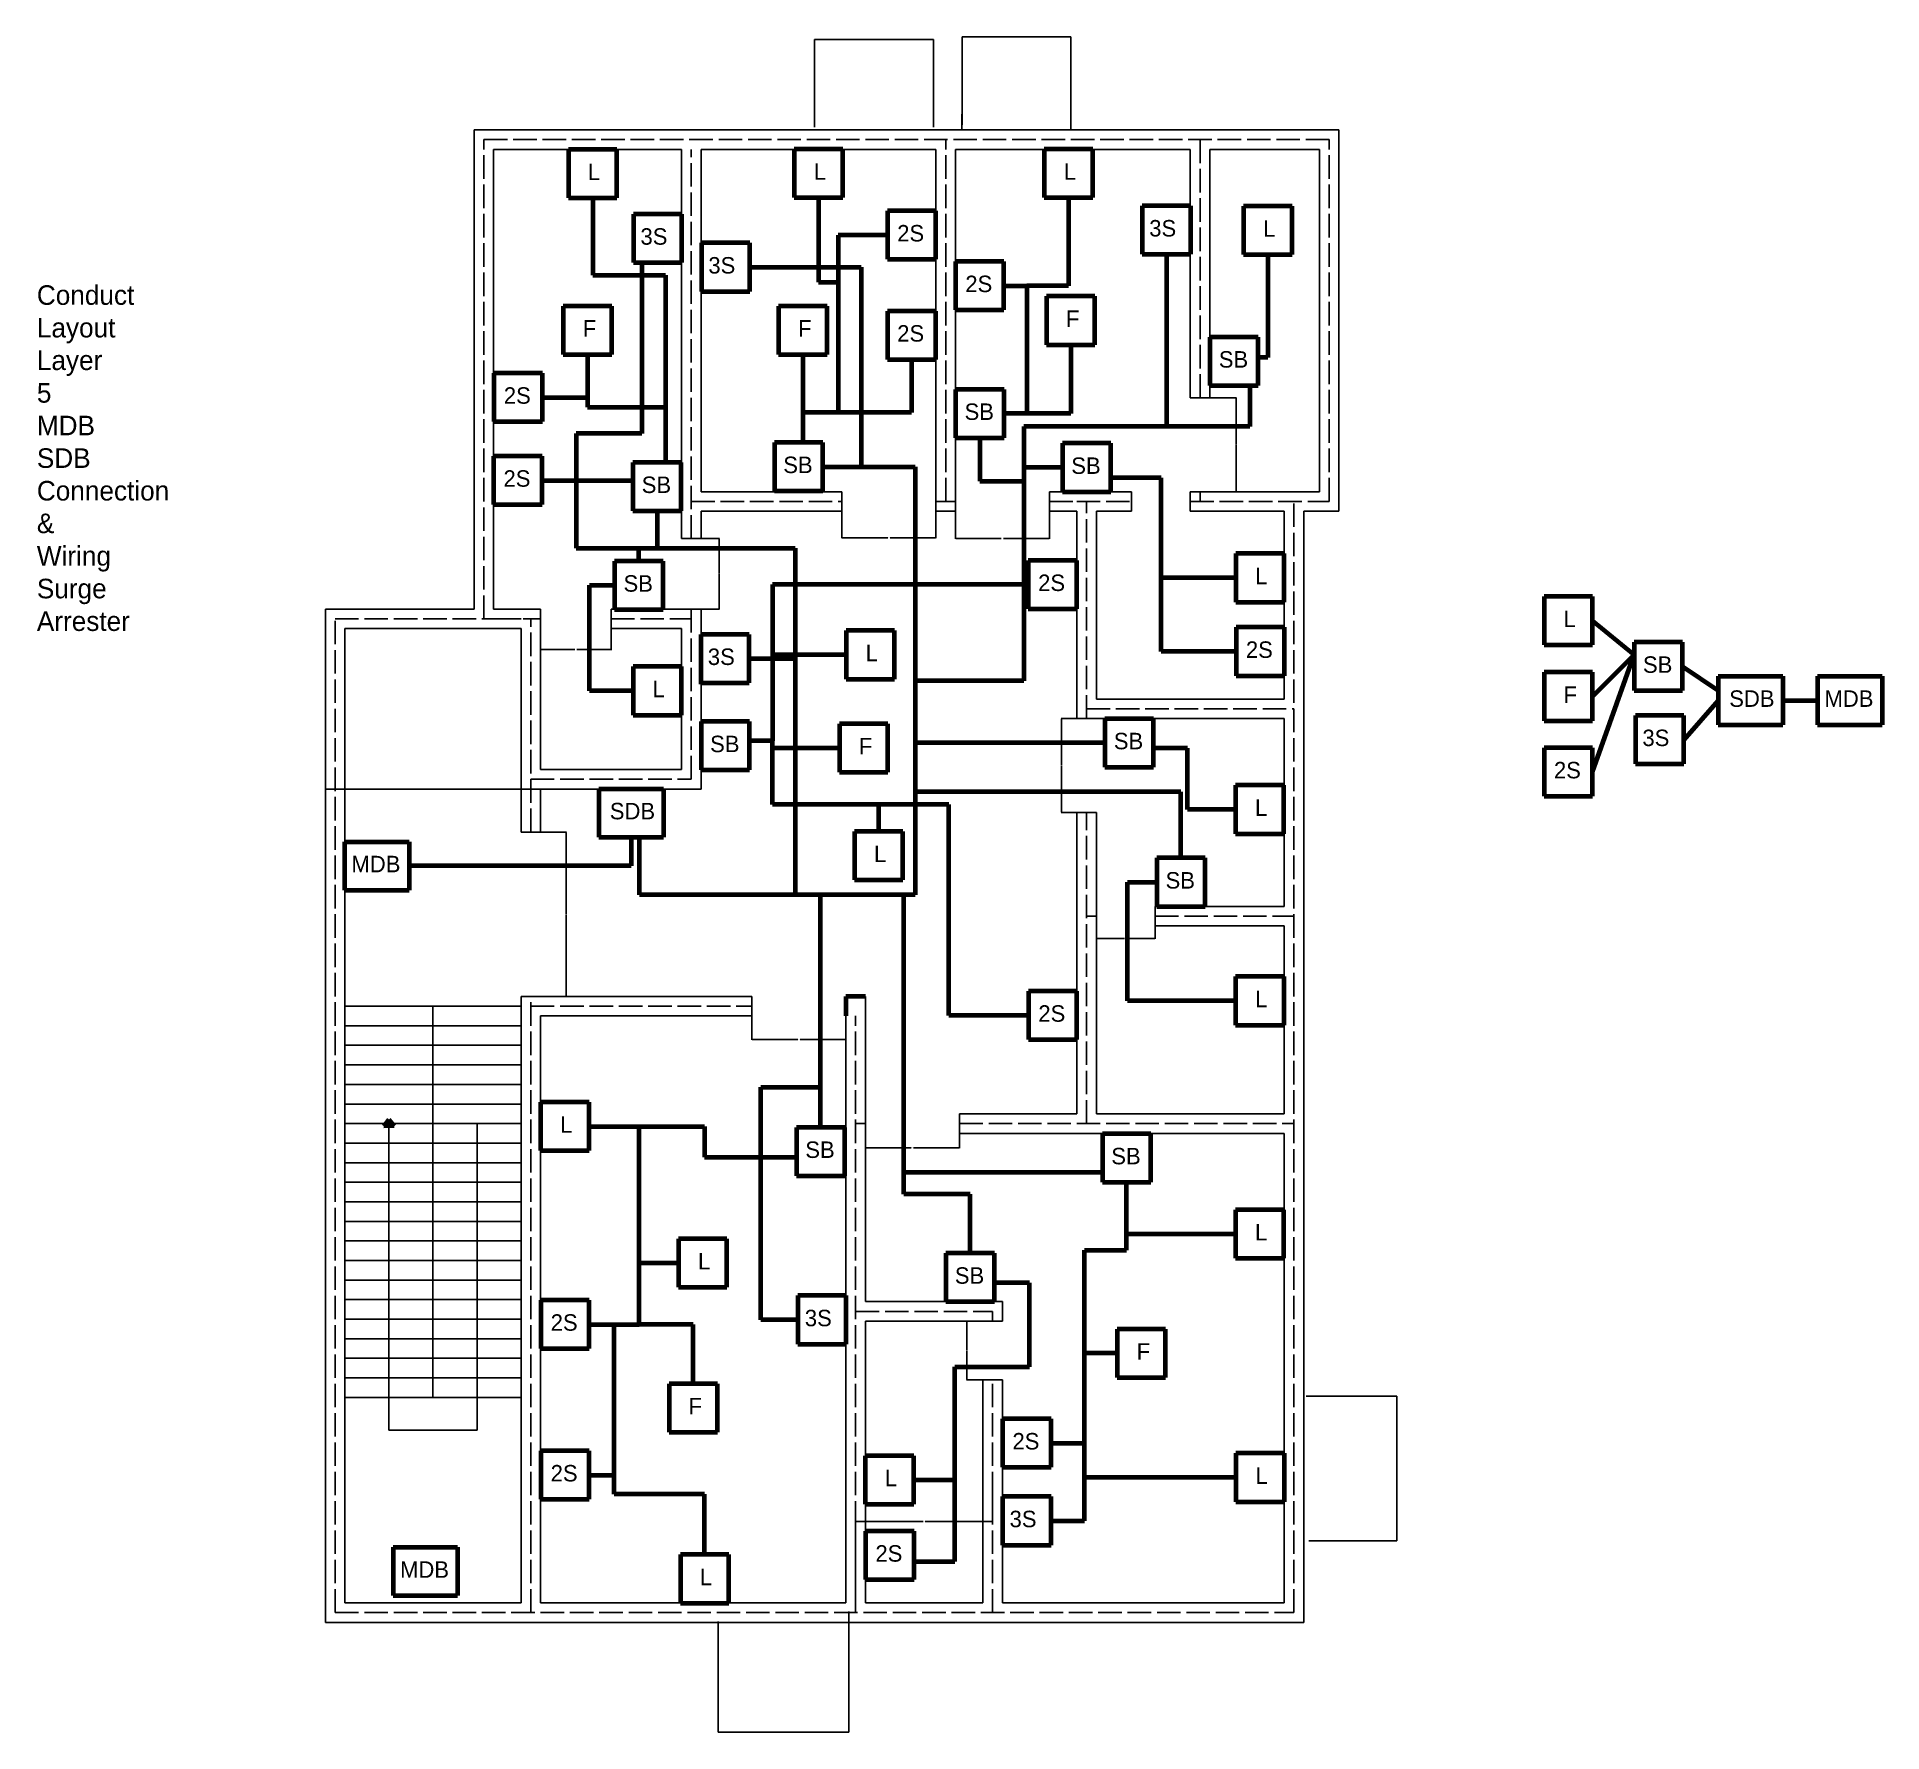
# Model space of a CAD drawing. Header units: inches. Extents: x -316 to 627, y -112 to 754.
import ezdxf

# ---------------------------------------------------------------- set-up
doc = ezdxf.new("R2010")
doc.units = ezdxf.units.IN
doc.header["$MEASUREMENT"] = 0
doc.linetypes.add('ACAD_ISO02W100', pattern=[15, 12, -3])
for name, color, linetype in [('Layer1', 10, 'Continuous'), ('Layer2', 160, 'Continuous'), ('Layer3', 100, 'Continuous')]:
    doc.layers.add(name, color=color, linetype=linetype)
doc.dimstyles.get("Standard").update_dxf_attribs({"dimtxt": 0.18, "dimasz": 0.18, "dimexe": 0.18, "dimexo": 0.0625, "dimgap": 0.09, "dimtad": 0, "dimtih": 1, "dimtoh": 1, "dimdec": 4, "dimzin": 0, "dimdsep": 46, "dimtxsty": 'Standard', "dimcen": 0.09, "dimadec": 0, "dimazin": 0, "dimtfac": 1, "dimtdec": 4, "dimtofl": 0, "dimtmove": 0, "dimatfit": 3, "dimfxl": 1, "dimtolj": 1, "dimtzin": 0, "dimarcsym": 0})

# ---------------------------------------------------------------- blocks, each defined once
blk = doc.blocks.new('*D1')
at = {"color": 0, "lineweight": -2}
for p, q in [((107.77, 193.95), (107.77, 186.39)), ((155.77, 193.95), (155.77, 186.39)), ((107.95, 186.57), (131.2, 186.57)), ((155.59, 186.57), (132.34, 186.57))]:
    blk.add_line(p, q, dxfattribs=at)
at = {"color": 0}
for points in [[(107.95, 186.6), (107.95, 186.54), (107.77, 186.57)], [(155.59, 186.6), (155.59, 186.54), (155.77, 186.57)]]:
    blk.add_solid(points, dxfattribs=at)
at = {"layer": 'Defpoints', "color": 0}
for p in [(107.77, 194.01), (155.77, 194.01), (107.77, 186.57)]:
    blk.add_point(p, dxfattribs=at)
at = {"color": 0, "lineweight": 100, "insert": (131.77, 186.57), "char_height": 0.18, "attachment_point": 5}
blk.add_mtext('\\A1;48.0000', dxfattribs=at)
blk = doc.blocks.new('*D2')
at = {"color": 0, "lineweight": -2}
for p, q in [((225.77, 299.95), (225.77, 293.49)), ((225.95, 293.67), (240.21, 293.67)), ((255.59, 293.67), (241.32, 293.67)), ((255.77, 299.95), (255.77, 293.49))]:
    blk.add_line(p, q, dxfattribs=at)
at = {"color": 0}
for points in [[(225.95, 293.7), (225.95, 293.64), (225.77, 293.67)], [(255.59, 293.7), (255.59, 293.64), (255.77, 293.67)]]:
    blk.add_solid(points, dxfattribs=at)
at = {"layer": 'Defpoints', "color": 0}
for p in [(225.77, 300.01), (225.77, 293.67), (255.77, 300.01)]:
    blk.add_point(p, dxfattribs=at)
at = {"color": 0, "lineweight": 100, "insert": (240.77, 293.67), "char_height": 0.18, "attachment_point": 5}
blk.add_mtext('\\A1;30.0000', dxfattribs=at)
blk = doc.blocks.new('*D3')
at = {"color": 0, "lineweight": -2}
for p, q in [((215.71, 406.01), (207.85, 406.01)), ((208.03, 405.83), (208.03, 382.19)), ((208.03, 358.19), (208.03, 381.83)), ((215.71, 358.01), (207.85, 358.01))]:
    blk.add_line(p, q, dxfattribs=at)
at = {"color": 0}
for points in [[(208, 405.83), (208.06, 405.83), (208.03, 406.01)], [(208, 358.19), (208.06, 358.19), (208.03, 358.01)]]:
    blk.add_solid(points, dxfattribs=at)
at = {"layer": 'Defpoints', "color": 0}
for p in [(215.77, 406.01), (208.03, 358.01), (215.77, 358.01)]:
    blk.add_point(p, dxfattribs=at)
at = {"color": 0, "lineweight": 100, "insert": (208.03, 382.01), "char_height": 0.18, "attachment_point": 5}
blk.add_mtext('\\A1;48.0000', dxfattribs=at)
blk = doc.blocks.new('*D4')
at = {"color": 0, "lineweight": -2}
for p, q in [((283.83, 570.01), (297.47, 570.01)), ((297.29, 569.83), (297.29, 546.19)), ((297.29, 522.19), (297.29, 545.83)), ((283.83, 522.01), (297.47, 522.01))]:
    blk.add_line(p, q, dxfattribs=at)
at = {"color": 0}
for points in [[(297.26, 569.83), (297.32, 569.83), (297.29, 570.01)], [(297.26, 522.19), (297.32, 522.19), (297.29, 522.01)]]:
    blk.add_solid(points, dxfattribs=at)
at = {"layer": 'Defpoints', "color": 0}
for p in [(283.77, 570.01), (283.77, 522.01), (297.29, 522.01)]:
    blk.add_point(p, dxfattribs=at)
at = {"color": 0, "lineweight": 100, "insert": (297.29, 546.01), "char_height": 0.18, "attachment_point": 5}
blk.add_mtext('\\A1;48.0000', dxfattribs=at)
blk = doc.blocks.new('*D5')
at = {"color": 0, "lineweight": -2}
for p, q in [((95.77, 511.95), (95.77, 498.29)), ((143.77, 511.95), (143.77, 498.29)), ((95.95, 498.47), (119.2, 498.47)), ((143.59, 498.47), (120.34, 498.47))]:
    blk.add_line(p, q, dxfattribs=at)
at = {"color": 0}
for points in [[(95.95, 498.5), (95.95, 498.44), (95.77, 498.47)], [(143.59, 498.5), (143.59, 498.44), (143.77, 498.47)]]:
    blk.add_solid(points, dxfattribs=at)
at = {"layer": 'Defpoints', "color": 0}
for p in [(95.77, 512.01), (143.77, 512.01), (143.77, 498.47)]:
    blk.add_point(p, dxfattribs=at)
at = {"color": 0, "lineweight": 100, "insert": (119.77, 498.47), "char_height": 0.18, "attachment_point": 5}
blk.add_mtext('\\A1;48.0000', dxfattribs=at)
blk = doc.blocks.new('*D6')
at = {"color": 0, "lineweight": -2}
for p, q in [((153.77, 511.95), (153.77, 497.89)), ((201.77, 511.95), (201.77, 497.89)), ((153.95, 498.07), (177.2, 498.07)), ((201.59, 498.07), (178.34, 498.07))]:
    blk.add_line(p, q, dxfattribs=at)
at = {"color": 0}
for points in [[(153.95, 498.1), (153.95, 498.04), (153.77, 498.07)], [(201.59, 498.1), (201.59, 498.04), (201.77, 498.07)]]:
    blk.add_solid(points, dxfattribs=at)
at = {"layer": 'Defpoints', "color": 0}
for p in [(153.77, 512.01), (201.77, 512.01), (201.77, 498.07)]:
    blk.add_point(p, dxfattribs=at)
at = {"color": 0, "lineweight": 100, "insert": (177.77, 498.07), "char_height": 0.18, "attachment_point": 5}
blk.add_mtext('\\A1;48.0000', dxfattribs=at)
blk = doc.blocks.new('*D7')
at = {"color": 0, "lineweight": -2}
for p, q in [((23.83, 498.01), (33.24, 498.01)), ((33.06, 497.83), (33.06, 480.19)), ((33.06, 462.19), (33.06, 479.83)), ((23.83, 462.01), (33.24, 462.01))]:
    blk.add_line(p, q, dxfattribs=at)
at = {"color": 0}
for points in [[(33.03, 497.83), (33.09, 497.83), (33.06, 498.01)], [(33.03, 462.19), (33.09, 462.19), (33.06, 462.01)]]:
    blk.add_solid(points, dxfattribs=at)
at = {"layer": 'Defpoints', "color": 0}
for p in [(23.77, 498.01), (33.06, 498.01), (23.77, 462.01)]:
    blk.add_point(p, dxfattribs=at)
at = {"color": 0, "lineweight": 100, "insert": (33.06, 480.01), "char_height": 0.18, "attachment_point": 5}
blk.add_mtext('\\A1;36.0000', dxfattribs=at)
blk = doc.blocks.new('*D8')
at = {"color": 0, "lineweight": -2}
for p, q in [((-58.23, 451.95), (-58.23, 441.08)), ((-22.23, 451.95), (-22.23, 441.08)), ((-58.05, 441.26), (-40.8, 441.26)), ((-22.41, 441.26), (-39.66, 441.26))]:
    blk.add_line(p, q, dxfattribs=at)
at = {"color": 0}
for points in [[(-58.05, 441.29), (-58.05, 441.23), (-58.23, 441.26)], [(-22.41, 441.29), (-22.41, 441.23), (-22.23, 441.26)]]:
    blk.add_solid(points, dxfattribs=at)
at = {"layer": 'Defpoints', "color": 0}
for p in [(-58.23, 452.01), (-22.23, 452.01), (-58.23, 441.26)]:
    blk.add_point(p, dxfattribs=at)
at = {"color": 0, "lineweight": 100, "insert": (-40.23, 441.26), "char_height": 0.18, "attachment_point": 5}
blk.add_mtext('\\A1;36.0000', dxfattribs=at)
blk = doc.blocks.new('*D9')
at = {"color": 0, "lineweight": -2}
for p, q in [((-58.17, 348.01), (-45.04, 348.01)), ((-45.22, 347.83), (-45.22, 306.19)), ((-45.22, 264.19), (-45.22, 305.83)), ((-58.17, 264.01), (-45.04, 264.01))]:
    blk.add_line(p, q, dxfattribs=at)
at = {"color": 0}
for points in [[(-45.25, 347.83), (-45.19, 347.83), (-45.22, 348.01)], [(-45.25, 264.19), (-45.19, 264.19), (-45.22, 264.01)]]:
    blk.add_solid(points, dxfattribs=at)
at = {"layer": 'Defpoints', "color": 0}
for p in [(-58.23, 348.01), (-58.23, 264.01), (-45.22, 264.01)]:
    blk.add_point(p, dxfattribs=at)
at = {"color": 0, "lineweight": 100, "insert": (-45.22, 306.01), "char_height": 0.18, "attachment_point": 5}
blk.add_mtext('\\A1;84.0000', dxfattribs=at)
blk = doc.blocks.new('*D10')
at = {"color": 0, "lineweight": -2}
for p, q in [((49.77, 253.95), (49.77, 241.87)), ((97.77, 253.95), (97.77, 241.87)), ((49.95, 242.05), (73.2, 242.05)), ((97.59, 242.05), (74.34, 242.05))]:
    blk.add_line(p, q, dxfattribs=at)
at = {"color": 0}
for points in [[(49.95, 242.08), (49.95, 242.02), (49.77, 242.05)], [(97.59, 242.08), (97.59, 242.02), (97.77, 242.05)]]:
    blk.add_solid(points, dxfattribs=at)
at = {"layer": 'Defpoints', "color": 0}
for p in [(49.77, 254.01), (97.77, 254.01), (97.77, 242.05)]:
    blk.add_point(p, dxfattribs=at)
at = {"color": 0, "lineweight": 100, "insert": (73.77, 242.05), "char_height": 0.18, "attachment_point": 5}
blk.add_mtext('\\A1;48.0000', dxfattribs=at)
blk = doc.blocks.new('*D11')
at = {"color": 0, "lineweight": -2}
for p, q in [((167.71, 98.01), (159.47, 98.01)), ((159.65, 97.83), (159.65, 83.19)), ((159.65, 68.19), (159.65, 82.83)), ((167.71, 68.01), (159.47, 68.01))]:
    blk.add_line(p, q, dxfattribs=at)
at = {"color": 0}
for points in [[(159.62, 97.83), (159.68, 97.83), (159.65, 98.01)], [(159.62, 68.19), (159.68, 68.19), (159.65, 68.01)]]:
    blk.add_solid(points, dxfattribs=at)
at = {"layer": 'Defpoints', "color": 0}
for p in [(159.65, 98.01), (167.77, 98.01), (167.77, 68.01)]:
    blk.add_point(p, dxfattribs=at)
at = {"color": 0, "lineweight": 100, "insert": (159.65, 83.01), "char_height": 0.18, "attachment_point": 5}
blk.add_mtext('\\A1;30.0000', dxfattribs=at)
blk = doc.blocks.new('*D12')
at = {"color": 0, "lineweight": -2}
for p, q in [((172.77, 15.24), (172.77, -4.62)), ((102.77, -50.99), (102.77, -4.26)), ((102.95, -4.44), (137.21, -4.44)), ((172.59, -4.44), (138.32, -4.44))]:
    blk.add_line(p, q, dxfattribs=at)
at = {"color": 0}
for points in [[(102.95, -4.41), (102.95, -4.47), (102.77, -4.44)], [(172.59, -4.41), (172.59, -4.47), (172.77, -4.44)]]:
    blk.add_solid(points, dxfattribs=at)
at = {"layer": 'Defpoints', "color": 0}
for p in [(172.77, 15.3), (172.77, -4.44), (102.77, -51.05)]:
    blk.add_point(p, dxfattribs=at)
at = {"color": 0, "lineweight": 100, "insert": (137.77, -4.44), "char_height": 0.18, "attachment_point": 5}
blk.add_mtext('\\A1;70.0000', dxfattribs=at)

msp = doc.modelspace()

# ---------------------------------------------------------------- linework, layer by layer
for p, q in [((157.16831, 709.58356), (157.16831, 754.49049)), ((157.16831, 754.49049), (212.68968, 754.49049)), ((212.68968, 754.49049), (212.68968, 706.94198)), ((81.81788, 708.26277), (81.81788, 753.1697)), ((81.81788, 753.1697), (142.627, 753.1697)), ((142.627, 753.1697), (142.627, 708.26277)), ((157.05489, 714.94311), (157.05489, 707.13412)), ((-92.23014, 707.01299), (331.76986, 707.01299)), ((-92.23014, 462.01299), (-92.23014, 707.01299)), ((331.76986, 707.01299), (349.76986, 707.01299)), ((349.76986, 512.01299), (349.76986, 707.01299)), ((-92.23014, 462.01299), (-92.23014, 697.01299)), ((-82.23014, 697.01299), (13.76986, 697.01299)), ((-82.23014, 462.01299), (-82.23014, 697.01299)), ((13.76986, 498.01299), (13.76986, 697.01299)), ((23.76986, 697.01299), (143.76986, 697.01299)), ((23.76986, 522.01299), (23.76986, 697.01299)), ((143.76986, 512.01299), (143.76986, 697.01299)), ((153.76986, 697.01299), (273.76986, 697.01299)), ((153.76986, 512.01299), (153.76986, 697.01299)), ((273.76986, 570.01299), (273.76986, 697.01299)), ((283.76986, 697.01299), (331.76986, 697.01299)), ((283.76986, 570.01299), (283.76986, 697.01299)), ((331.76986, 697.01299), (339.76986, 697.01299)), ((339.76986, 522.01299), (339.76986, 697.01299)), ((273.76986, 570.01299), (283.76986, 570.01299)), ((23.76986, 522.01299), (95.76986, 522.01299)), ((95.76986, 512.01299), (95.76986, 522.01299)), ((201.76986, 522.01299), (243.76986, 522.01299)), ((201.76986, 512.01299), (201.76986, 522.01299)), ((243.76986, 512.01299), (243.76986, 522.01299)), ((273.76986, 522.01299), (283.76986, 522.01299)), ((273.76986, 512.01299), (273.76986, 522.01299)), ((283.76986, 522.01299), (339.76986, 522.01299)), ((23.76986, 512.01299), (95.76986, 512.01299)), ((23.76986, 498.01299), (23.76986, 512.01299)), ((143.76986, 512.01299), (153.76986, 512.01299)), ((201.76986, 512.01299), (215.76986, 512.01299)), ((215.76986, 406.01299), (215.76986, 512.01299)), ((225.76986, 512.01299), (243.76986, 512.01299)), ((225.76986, 416.01299), (225.76986, 512.01299)), ((273.76986, 512.01299), (321.76986, 512.01299)), ((321.76986, 416.01299), (321.76986, 512.01299)), ((331.76986, 512.01299), (339.76986, 512.01299)), ((331.76986, 264.01299), (331.76986, 512.01299)), ((339.76986, 512.01299), (349.76986, 512.01299)), ((13.76986, 498.01299), (23.76986, 498.01299)), ((-168.23014, 462.01299), (-92.23014, 462.01299)), ((-168.23014, -55.98701), (-168.23014, 462.01299)), ((-82.23014, 462.01299), (-58.23014, 462.01299)), ((-58.23014, 380.01299), (-58.23014, 462.01299)), ((-22.23014, 462.01299), (23.76986, 462.01299)), ((-22.23014, 452.01299), (-22.23014, 462.01299)), ((23.76986, 452.01299), (23.76986, 462.01299)), ((-158.23014, 452.01299), (-68.23014, 452.01299)), ((-158.23014, -45.98701), (-158.23014, 452.01299)), ((-68.23014, 348.01299), (-68.23014, 452.01299)), ((-22.23014, 452.01299), (13.76986, 452.01299)), ((13.76986, 452.01299), (13.76986, 380.01299)), ((23.76986, 452.01299), (23.76986, 370.01299)), ((225.76986, 416.01299), (321.76986, 416.01299)), ((215.76986, 406.01299), (321.76986, 406.01299)), ((321.76986, 310.01299), (321.76986, 406.01299)), ((-58.23014, 380.01299), (13.76986, 380.01299)), ((-168.23014, 370.01299), (23.76986, 370.01299)), ((-58.23014, 348.01299), (-58.23014, 370.01299)), ((215.76986, 358.01299), (225.76986, 358.01299)), ((215.76986, 204.01299), (215.76986, 358.01299)), ((225.76986, 310.01299), (225.76986, 358.01299)), ((-68.23014, 348.01299), (-58.23014, 348.01299)), ((225.76986, 204.01299), (225.76986, 310.01299)), ((255.76986, 310.01299), (321.76986, 310.01299)), ((255.76986, 300.01299), (255.76986, 310.01299)), ((255.76986, 300.01299), (321.76986, 300.01299)), ((321.76986, 264.01299), (321.76986, 300.01299)), ((-68.23014, 259.01299), (-158.23014, 259.01299)), ((-113.23014, 59.01299), (-113.23014, 259.01299)), ((-68.23014, 264.01299), (49.76986, 264.01299)), ((-68.23014, 254.01299), (-68.23014, 264.01299)), ((-68.23014, -45.98701), (-68.23014, 259.01299)), ((49.76986, 254.01299), (49.76986, 264.01299)), ((107.76986, 204.01299), (107.76986, 264.01299)), ((321.76986, 204.01299), (321.76986, 264.01299)), ((331.76986, -55.98701), (331.76986, 264.01299)), ((-68.23014, 249.01299), (-158.23014, 249.01299)), ((-58.23014, 254.01299), (49.76986, 254.01299)), ((-58.23014, -45.98701), (-58.23014, 254.01299)), ((97.76986, -45.98701), (97.76986, 254.01299)), ((-68.23014, 239.01299), (-158.23014, 239.01299)), ((-68.23014, 229.01299), (-158.23014, 229.01299)), ((-68.23014, 219.01299), (-158.23014, 219.01299)), ((-68.23014, 209.01299), (-158.23014, 209.01299)), ((-68.23014, 199.01299), (-158.23014, 199.01299)), ((-113.23014, 199.01299), (-158.23014, 199.01299)), ((-135.73014, 199.01299), (-135.73014, 42.32215)), ((-113.23014, 199.01299), (-68.23014, 199.01299)), ((-90.73014, 199.01299), (-90.73014, 42.32215)), ((107.76986, 108.01299), (107.76986, 204.01299)), ((155.76986, 204.01299), (215.76986, 204.01299)), ((155.76986, 194.01299), (155.76986, 204.01299)), ((225.76986, 204.01299), (321.76986, 204.01299)), ((-68.23014, 189.01299), (-158.23014, 189.01299)), ((155.76986, 194.01299), (321.76986, 194.01299)), ((321.76986, -45.98701), (321.76986, 194.01299)), ((-68.23014, 179.01299), (-158.23014, 179.01299)), ((-68.23014, 169.01299), (-158.23014, 169.01299)), ((-68.23014, 159.01299), (-158.23014, 159.01299)), ((-68.23014, 149.01299), (-158.23014, 149.01299)), ((-68.23014, 139.01299), (-158.23014, 139.01299)), ((-68.23014, 129.01299), (-158.23014, 129.01299)), ((-68.23014, 119.01299), (-158.23014, 119.01299)), ((-68.23014, 109.01299), (-158.23014, 109.01299)), ((107.76986, 108.01299), (177.76986, 108.01299)), ((177.76986, 98.01299), (177.76986, 108.01299)), ((-68.23014, 99.01299), (-158.23014, 99.01299)), ((107.76986, 98.01299), (177.76986, 98.01299)), ((107.76986, -45.98701), (107.76986, 98.01299)), ((-68.23014, 89.01299), (-158.23014, 89.01299)), ((-68.23014, 79.01299), (-158.23014, 79.01299)), ((-68.23014, 69.01299), (-158.23014, 69.01299)), ((167.76986, 68.01299), (177.76986, 68.01299)), ((167.76986, -45.98701), (167.76986, 68.01299)), ((177.76986, -45.98701), (177.76986, 68.01299)), ((-68.23014, 59.01299), (-158.23014, 59.01299)), ((333.01027, 59.60145), (379.27808, 59.60145)), ((379.27808, 59.60145), (379.27808, -14.3629)), ((-135.73014, 42.32215), (-90.73014, 42.32215)), ((379.27808, -14.3629), (334.33221, -14.3629)), ((-158.23014, -45.98701), (-68.23014, -45.98701)), ((-58.23014, -45.98701), (97.76986, -45.98701)), ((107.76986, -45.98701), (167.76986, -45.98701)), ((177.76986, -45.98701), (321.76986, -45.98701)), ((-168.23014, -55.98701), (331.76986, -55.98701)), ((32.58009, -55.4408), (32.58009, -112.05078)), ((99.23782, -112.05078), (99.23782, -50.4458)), ((32.58009, -112.05078), (99.23782, -112.05078))]:
    msp.add_line(p, q)
at = {"linetype": 'ACAD_ISO02W100'}
for p, q in [((-87.23014, 702.01299), (344.76986, 702.01299)), ((-87.23014, 457.01299), (-87.23014, 702.01299)), ((148.76986, 517.01299), (148.76986, 702.01299)), ((278.76986, 570.01299), (278.76986, 702.01299)), ((344.76986, 517.01299), (344.76986, 702.01299)), ((18.76986, 498.01299), (18.76986, 697.01299)), ((278.76986, 517.01299), (278.76986, 522.01299)), ((18.76986, 517.01299), (95.76986, 517.01299)), ((143.76986, 517.01299), (153.76986, 517.01299)), ((201.76986, 517.01299), (215.76986, 517.01299)), ((215.76986, 517.01299), (243.76986, 517.01299)), ((220.76986, 406.01299), (220.76986, 517.01299)), ((273.76986, 517.01299), (344.76986, 517.01299)), ((326.76986, 264.01299), (326.76986, 517.01299)), ((-163.23014, 457.01299), (-68.23014, 457.01299)), ((-163.23014, -50.98701), (-163.23014, 457.01299)), ((-82.23014, 457.01299), (-58.23014, 457.01299)), ((-63.23014, 348.01299), (-63.23014, 457.01299)), ((-22.23014, 457.01299), (18.76986, 457.01299)), ((18.76986, 375.01299), (18.76986, 462.01299)), ((220.76986, 411.01299), (326.76986, 411.01299)), ((-63.23014, 375.01299), (18.76986, 375.01299)), ((220.76986, 199.01299), (220.76986, 358.01299)), ((220.76986, 305.01299), (225.76986, 305.01299)), ((255.76986, 305.01299), (326.76986, 305.01299)), ((-63.23014, -50.98701), (-63.23014, 264.01299)), ((-63.23014, 259.01299), (49.76986, 259.01299)), ((326.76986, -50.98701), (326.76986, 264.01299)), ((102.76986, -50.98701), (102.76986, 254.01299)), ((102.76986, 199.01299), (107.76986, 199.01299)), ((155.76986, 199.01299), (326.76986, 199.01299)), ((102.76986, 103.01299), (172.76986, 103.01299)), ((172.76986, 98.01299), (172.76986, 103.01299)), ((172.76986, -50.98701), (172.76986, 68.01299)), ((-163.23014, -50.98701), (326.76986, -50.98701))]:
    msp.add_line(p, q, dxfattribs=at)
at = {"lineweight": 100}
for p, q in [((-19.24736, 696.95364), (-44.00937, 696.95364)), ((-44.00937, 696.95364), (-44.00937, 672.19163)), ((-19.24736, 672.19163), (-19.24736, 696.95364)), ((96.13087, 697.12664), (71.36886, 697.12664)), ((71.36886, 697.12664), (71.36886, 672.36463)), ((96.13087, 672.36463), (96.13087, 697.12664)), ((223.91463, 697.11955), (199.15262, 697.11955)), ((199.15262, 697.11955), (199.15262, 672.35754)), ((223.91463, 672.35754), (223.91463, 697.11955)), ((-44.00937, 672.19163), (-19.24736, 672.19163)), ((71.36886, 672.36463), (96.13087, 672.36463)), ((199.15262, 672.35754), (223.91463, 672.35754)), ((13.97729, 663.90051), (-10.78472, 663.90051)), ((-10.78472, 663.90051), (-10.78472, 639.1385)), ((13.97729, 639.1385), (13.97729, 663.90051)), ((143.72696, 665.56191), (118.96495, 665.56191)), ((118.96495, 665.56191), (118.96495, 640.7999)), ((143.72696, 640.7999), (143.72696, 665.56191)), ((273.97729, 668.10589), (249.21528, 668.10589)), ((249.21528, 668.10589), (249.21528, 643.34388)), ((273.97729, 643.34388), (273.97729, 668.10589)), ((325.77491, 667.93917), (301.0129, 667.93917)), ((301.0129, 667.93917), (301.0129, 643.17716)), ((325.77491, 643.17716), (325.77491, 667.93917)), ((48.66726, 649.16807), (23.90525, 649.16807)), ((23.90525, 649.16807), (23.90525, 624.40606)), ((48.66726, 624.40606), (48.66726, 649.16807)), ((249.21528, 643.34388), (273.97729, 643.34388)), ((301.0129, 643.17716), (325.77491, 643.17716)), ((-10.78472, 639.1385), (13.97729, 639.1385)), ((118.96495, 640.7999), (143.72696, 640.7999)), ((178.54021, 639.67699), (153.7782, 639.67699)), ((153.7782, 639.67699), (153.7782, 614.91498)), ((178.54021, 614.91498), (178.54021, 639.67699)), ((23.90525, 624.40606), (48.66726, 624.40606)), ((-21.91559, 616.9221), (-46.6776, 616.9221)), ((-46.6776, 616.9221), (-46.6776, 592.16009)), ((-21.91559, 592.16009), (-21.91559, 616.9221)), ((88.17358, 616.9221), (63.41157, 616.9221)), ((63.41157, 616.9221), (63.41157, 592.16009)), ((88.17358, 592.16009), (88.17358, 616.9221)), ((143.73599, 614.37318), (118.97398, 614.37318)), ((118.97398, 614.37318), (118.97398, 589.61117)), ((143.73599, 589.61117), (143.73599, 614.37318)), ((153.7782, 614.91498), (178.54021, 614.91498)), ((225.05517, 621.9221), (200.29316, 621.9221)), ((200.29316, 621.9221), (200.29316, 597.16009)), ((225.05517, 597.16009), (225.05517, 621.9221)), ((200.29316, 597.16009), (225.05517, 597.16009)), ((308.54793, 601.0812), (283.78592, 601.0812)), ((283.78592, 601.0812), (283.78592, 576.31919)), ((308.54793, 576.31919), (308.54793, 601.0812)), ((-46.6776, 592.16009), (-21.91559, 592.16009)), ((63.41157, 592.16009), (88.17358, 592.16009)), ((118.97398, 589.61117), (143.73599, 589.61117)), ((-57.29855, 582.61855), (-82.06057, 582.61855)), ((-82.06057, 582.61855), (-82.06057, 557.85654)), ((-57.29855, 557.85654), (-57.29855, 582.61855)), ((283.78592, 576.31919), (308.54793, 576.31919)), ((178.63847, 574.33228), (153.87646, 574.33228)), ((153.87646, 574.33228), (153.87646, 549.57026)), ((178.63847, 549.57026), (178.63847, 574.33228)), ((-82.06057, 557.85654), (-57.29855, 557.85654)), ((85.98167, 547.16263), (61.21966, 547.16263)), ((61.21966, 547.16263), (61.21966, 522.40062)), ((85.98167, 522.40062), (85.98167, 547.16263)), ((153.87646, 549.57026), (178.63847, 549.57026)), ((-57.47936, 540.19284), (-82.24137, 540.19284)), ((-82.24137, 540.19284), (-82.24137, 515.43083)), ((-57.47936, 515.43083), (-57.47936, 540.19284)), ((233.16991, 546.7578), (208.4079, 546.7578)), ((208.4079, 546.7578), (208.4079, 521.99579)), ((233.16991, 521.99579), (233.16991, 546.7578)), ((13.63775, 536.98052), (-11.12426, 536.98052)), ((-11.12426, 536.98052), (-11.12426, 512.21851)), ((13.63775, 512.21851), (13.63775, 536.98052)), ((61.21966, 522.40062), (85.98167, 522.40062)), ((208.4079, 521.99579), (233.16991, 521.99579)), ((-82.24137, 515.43083), (-57.47936, 515.43083)), ((-11.12426, 512.21851), (13.63775, 512.21851)), ((4.34373, 486.53553), (-20.41828, 486.53553)), ((-20.41828, 486.53553), (-20.41828, 461.77352)), ((4.34373, 461.77352), (4.34373, 486.53553)), ((215.75224, 486.88005), (190.99023, 486.88005)), ((190.99023, 486.88005), (190.99023, 462.11804)), ((215.75224, 462.11804), (215.75224, 486.88005)), ((321.76074, 490.33982), (296.99873, 490.33982)), ((296.99873, 490.33982), (296.99873, 465.57781)), ((321.76074, 465.57781), (321.76074, 490.33982)), ((190.99023, 462.11804), (215.75224, 462.11804)), ((296.99873, 465.57781), (321.76074, 465.57781)), ((479.35027, 468.46252), (454.58826, 468.46252)), ((454.58826, 468.46252), (454.58826, 443.70051)), ((479.35027, 443.70051), (479.35027, 468.46252)), ((-20.41828, 461.77352), (4.34373, 461.77352)), ((321.92416, 452.71691), (297.16215, 452.71691)), ((297.16215, 452.71691), (297.16215, 427.9549)), ((321.92416, 427.9549), (321.92416, 452.71691)), ((48.4054, 449.06976), (23.64339, 449.06976)), ((23.64339, 449.06976), (23.64339, 424.30775)), ((23.66028, 448.40058), (23.66028, 423.63857)), ((48.4054, 424.30775), (48.4054, 449.06976)), ((122.67812, 451.01808), (97.91611, 451.01808)), ((97.91611, 451.01808), (97.91611, 426.25607)), ((122.67812, 426.25607), (122.67812, 451.01808)), ((454.58826, 443.70051), (479.35027, 443.70051)), ((525.3224, 445.06544), (500.56039, 445.06544)), ((500.56039, 445.06544), (500.56039, 420.30343)), ((525.3224, 420.30343), (525.3224, 445.06544)), ((13.81893, 432.59596), (-10.94308, 432.59596)), ((-10.94308, 432.59596), (-10.94308, 407.83395)), ((13.81893, 407.83395), (13.81893, 432.59596)), ((97.91611, 426.25607), (122.67812, 426.25607)), ((297.16215, 427.9549), (321.92416, 427.9549)), ((479.35027, 429.67984), (454.58826, 429.67984)), ((454.58826, 429.67984), (454.58826, 404.91783)), ((479.35027, 404.91783), (479.35027, 429.67984)), ((543.56004, 427.67663), (543.56004, 402.91462)), ((543.56004, 427.67663), (576.57606, 427.67663)), ((576.57606, 427.67663), (576.57606, 402.91462)), ((594.30897, 427.67663), (594.30897, 402.91462)), ((594.30897, 427.67663), (627.32498, 427.67663)), ((627.32498, 427.67663), (627.32498, 402.91462)), ((23.64339, 424.30775), (48.4054, 424.30775)), ((500.56039, 420.30343), (525.3224, 420.30343)), ((-10.94308, 407.83395), (13.81893, 407.83395)), ((254.9069, 405.97829), (230.14489, 405.97829)), ((230.14489, 405.97829), (230.14489, 381.21628)), ((254.9069, 381.21628), (254.9069, 405.97829)), ((526.00368, 407.6125), (501.24167, 407.6125)), ((501.24167, 407.6125), (501.24167, 382.85049)), ((526.00368, 382.85049), (526.00368, 407.6125)), ((48.58821, 404.5112), (23.8262, 404.5112)), ((23.8262, 404.5112), (23.8262, 379.74919)), ((48.58821, 379.74919), (48.58821, 404.5112)), ((119.23032, 403.33038), (94.46831, 403.33038)), ((94.46831, 403.33038), (94.46831, 378.56837)), ((119.23032, 378.56837), (119.23032, 403.33038)), ((454.58826, 404.91783), (479.35027, 404.91783)), ((543.56004, 402.91462), (576.57606, 402.91462)), ((594.30897, 402.91462), (627.32498, 402.91462)), ((479.35027, 391.11539), (454.58826, 391.11539)), ((454.58826, 391.11539), (454.58826, 366.35338)), ((479.35027, 366.35338), (479.35027, 391.11539)), ((23.8262, 379.74919), (48.58821, 379.74919)), ((94.46831, 378.56837), (119.23032, 378.56837)), ((230.14489, 381.21628), (254.9069, 381.21628)), ((501.24167, 382.85049), (526.00368, 382.85049)), ((-28.52704, 370.17235), (-28.52704, 345.41034)), ((-28.52704, 370.17235), (4.48898, 370.17235)), ((4.48898, 370.17235), (4.48898, 345.41034)), ((321.66549, 371.93917), (296.90348, 371.93917)), ((296.90348, 371.93917), (296.90348, 347.17716)), ((321.66549, 347.17716), (321.66549, 371.93917)), ((454.58826, 366.35338), (479.35027, 366.35338)), ((-158.48176, 343.11032), (-158.48176, 318.34831)), ((-158.48176, 343.11032), (-125.46575, 343.11032)), ((-125.46575, 343.11032), (-125.46575, 318.34831)), ((-28.52704, 345.41034), (4.48898, 345.41034)), ((126.96271, 348.31638), (102.2007, 348.31638)), ((102.2007, 348.31638), (102.2007, 323.55437)), ((126.96271, 323.55437), (126.96271, 348.31638)), ((296.90348, 347.17716), (321.66549, 347.17716)), ((281.36029, 334.78875), (256.59828, 334.78875)), ((256.59828, 334.78875), (256.59828, 310.02674)), ((281.36029, 310.02674), (281.36029, 334.78875)), ((102.2007, 323.55437), (126.96271, 323.55437)), ((-158.48176, 318.34831), (-125.46575, 318.34831)), ((256.59828, 310.02674), (281.36029, 310.02674)), ((321.6976, 274.11422), (296.93559, 274.11422)), ((296.93559, 274.11422), (296.93559, 249.35221)), ((321.6976, 249.35221), (321.6976, 274.11422)), ((215.85775, 266.71806), (191.09574, 266.71806)), ((191.09574, 266.71806), (191.09574, 241.95605)), ((215.85775, 241.95605), (215.85775, 266.71806)), ((107.76986, 264.01299), (97.76986, 264.01299)), ((97.76986, 264.01299), (97.76986, 254.01299)), ((296.93559, 249.35221), (321.6976, 249.35221)), ((191.09574, 241.95605), (215.85775, 241.95605)), ((-33.47545, 209.93917), (-58.23746, 209.93917)), ((-58.23746, 209.93917), (-58.23746, 185.17716)), ((-33.47545, 185.17716), (-33.47545, 209.93917)), ((-135.73014, 201.01299), (-138.43127, 197.77104)), ((-135.73014, 199.01299), (-135.73014, 201.01299)), ((-135.73014, 201.01299), (-133.01757, 197.78028)), ((-133.01757, 197.78028), (-138.43127, 197.77104)), ((97.24336, 197.08474), (72.48135, 197.08474)), ((72.48135, 197.08474), (72.48135, 172.32273)), ((97.24336, 172.32273), (97.24336, 197.08474)), ((253.61821, 193.83211), (228.8562, 193.83211)), ((228.8562, 193.83211), (228.8562, 169.0701)), ((253.61821, 169.0701), (253.61821, 193.83211)), ((-58.23746, 185.17716), (-33.47545, 185.17716)), ((72.48135, 172.32273), (97.24336, 172.32273)), ((228.8562, 169.0701), (253.61821, 169.0701)), ((321.66949, 154.93917), (296.90748, 154.93917)), ((296.90748, 154.93917), (296.90748, 130.17716)), ((321.66949, 130.17716), (321.66949, 154.93917)), ((37.00328, 140.12205), (12.24127, 140.12205)), ((12.24127, 140.12205), (12.24127, 115.36004)), ((37.00328, 115.36004), (37.00328, 140.12205)), ((173.65716, 132.77536), (148.89515, 132.77536)), ((148.89515, 132.77536), (148.89515, 108.01335)), ((173.65716, 108.01335), (173.65716, 132.77536)), ((296.90748, 130.17716), (321.66949, 130.17716)), ((12.24127, 115.36004), (37.00328, 115.36004)), ((-33.35363, 108.75965), (-58.11564, 108.75965)), ((-58.11564, 108.75965), (-58.11564, 83.99764)), ((-33.35363, 83.99764), (-33.35363, 108.75965)), ((97.97729, 111.04811), (73.21528, 111.04811)), ((73.21528, 111.04811), (73.21528, 86.2861)), ((97.97729, 86.2861), (97.97729, 111.04811)), ((148.89515, 108.01335), (173.65716, 108.01335)), ((73.21528, 86.2861), (97.97729, 86.2861)), ((261.17358, 93.98363), (236.41157, 93.98363)), ((236.41157, 93.98363), (236.41157, 69.22162)), ((261.17358, 69.22162), (261.17358, 93.98363)), ((-58.11564, 83.99764), (-33.35363, 83.99764)), ((236.41157, 69.22162), (261.17358, 69.22162)), ((32.17358, 65.98543), (7.41157, 65.98543)), ((7.41157, 65.98543), (7.41157, 41.22342)), ((32.17358, 41.22342), (32.17358, 65.98543)), ((202.62604, 48.06454), (177.86402, 48.06454)), ((177.86402, 48.06454), (177.86402, 23.30253)), ((202.62604, 23.30253), (202.62604, 48.06454)), ((7.41157, 41.22342), (32.17358, 41.22342)), ((-33.36912, 31.7214), (-58.13113, 31.7214)), ((-58.13113, 31.7214), (-58.13113, 6.95939)), ((-33.36912, 6.95939), (-33.36912, 31.7214)), ((132.44711, 29.24679), (107.6851, 29.24679)), ((107.6851, 29.24679), (107.6851, 4.48478)), ((132.44711, 4.48478), (132.44711, 29.24679)), ((321.87256, 30.48843), (297.11055, 30.48843)), ((297.11055, 30.48843), (297.11055, 5.72642)), ((321.87256, 5.72642), (321.87256, 30.48843)), ((177.86402, 23.30253), (202.62604, 23.30253)), ((-58.13113, 6.95939), (-33.36912, 6.95939)), ((107.6851, 4.48478), (132.44711, 4.48478)), ((202.60725, 8.33336), (177.84524, 8.33336)), ((177.84524, 8.33336), (177.84524, -16.42865)), ((202.60725, -16.42865), (202.60725, 8.33336)), ((297.11055, 5.72642), (321.87256, 5.72642)), ((132.6013, -9.28309), (107.83929, -9.28309)), ((107.83929, -9.28309), (107.83929, -34.0451)), ((132.6013, -34.0451), (132.6013, -9.28309)), ((-133.64238, -17.52591), (-133.64238, -42.28792)), ((-133.64238, -17.52591), (-100.62637, -17.52591)), ((-100.62637, -17.52591), (-100.62637, -42.28792)), ((177.84524, -16.42865), (202.60725, -16.42865)), ((37.98642, -21.32086), (13.22441, -21.32086)), ((13.22441, -21.32086), (13.22441, -46.08287)), ((37.98642, -46.08287), (37.98642, -21.32086)), ((107.83929, -34.0451), (132.6013, -34.0451)), ((-133.64238, -42.28792), (-100.62637, -42.28792)), ((13.22441, -46.08287), (37.98642, -46.08287))]:
    msp.add_line(p, q, dxfattribs=at)
at = {"layer": 'Layer1', "lineweight": 100}
for p, q in [((-31.62836, 672.19163), (-31.62836, 632.77381)), ((83.74986, 672.36463), (83.74986, 629.0427)), ((211.53362, 672.35754), (211.53362, 627.29599)), ((118.96495, 653.1809), (93.82453, 653.1809)), ((93.82453, 653.1809), (93.82453, 562.52324)), ((313.39391, 643.17716), (313.39391, 590.61754)), ((-31.62836, 632.77381), (5.5683, 632.77381)), ((5.5683, 632.77381), (5.5683, 536.98052)), ((83.74986, 629.0427), (93.82453, 629.0427)), ((178.54021, 627.29599), (190.21324, 627.29599)), ((190.21324, 627.29599), (190.21324, 561.95127)), ((211.53362, 627.29599), (190.21324, 627.29599)), ((212.67417, 597.16009), (212.67417, 561.95127)), ((-34.2966, 592.16009), (-34.2966, 565.30294)), ((75.79258, 592.16009), (75.79258, 547.16263)), ((131.35498, 589.61117), (131.35498, 562.52324)), ((313.39391, 590.61754), (308.54793, 590.61754)), ((-57.29855, 570.23755), (-34.2966, 570.23755)), ((-34.2966, 565.30294), (5.5683, 565.30294)), ((131.35498, 562.52324), (75.79258, 562.52324)), ((212.67417, 561.95127), (178.63847, 561.95127)), ((258.81422, 529.16799), (233.16991, 529.16799)), ((258.81422, 477.95882), (258.81422, 529.16799)), ((-57.47936, 527.81184), (-11.12426, 527.81184)), ((-33.28513, 420.21495), (-33.28513, 474.15452)), ((-33.28513, 474.15452), (-20.41828, 474.15452)), ((190.99023, 474.49905), (60.28198, 474.49905)), ((60.28198, 474.49905), (60.28198, 394.73463)), ((296.99873, 477.95882), (258.81422, 477.95882)), ((258.81422, 440.3359), (258.81422, 477.95882)), ((479.35027, 456.08152), (500.56039, 438.58905)), ((97.91611, 438.63708), (60.28198, 438.63708)), ((297.16215, 440.3359), (258.81422, 440.3359)), ((500.56039, 438.58905), (479.35027, 417.29883)), ((479.35027, 378.73438), (500.56039, 438.58905)), ((-10.94308, 420.21495), (-33.28513, 420.21495)), ((60.28198, 394.73463), (48.58821, 394.73463)), ((60.28198, 362.10331), (60.28198, 394.73463)), ((94.46831, 390.94938), (60.28198, 390.94938)), ((272.31708, 390.96485), (254.9069, 390.96485)), ((272.31708, 359.55816), (272.31708, 390.96485)), ((150.32964, 362.10331), (60.28198, 362.10331)), ((114.58171, 348.31638), (114.58171, 362.10331)), ((150.32964, 254.33705), (150.32964, 362.10331)), ((296.90348, 359.55816), (272.31708, 359.55816)), ((241.72067, 261.73321), (241.72067, 322.40774)), ((241.72067, 322.40774), (256.59828, 322.40774)), ((296.93559, 261.73321), (241.72067, 261.73321)), ((191.09574, 254.33705), (150.32964, 254.33705)), ((-33.47545, 197.55816), (25.50279, 197.55816)), ((-7.93527, 96.37864), (-7.93527, 197.55816)), ((25.50279, 197.55816), (25.50279, 181.89021)), ((25.50279, 181.89021), (72.48135, 181.89021)), ((241.2372, 134.38132), (241.2372, 169.0701)), ((296.90748, 142.55816), (241.2372, 142.55816)), ((219.70448, -4.04764), (219.70448, 134.38132)), ((219.70448, 134.38132), (241.2372, 134.38132)), ((12.24127, 127.74105), (-7.93527, 127.74105)), ((191.66213, 117.66701), (173.65716, 117.66701)), ((191.66213, 74.61401), (191.66213, 117.66701)), ((-33.35363, 96.37864), (-7.93527, 96.37864)), ((-20.64445, 9.59568), (-20.64445, 96.37864)), ((19.79258, 96.37864), (-7.93527, 96.37864)), ((19.79258, 65.98543), (19.79258, 96.37864)), ((236.41157, 81.60262), (219.70448, 81.60262)), ((153.42269, 16.86579), (153.42269, 74.61401)), ((153.42269, 74.61401), (191.66213, 74.61401)), ((202.62604, 35.68354), (219.70448, 35.68354)), ((-33.36912, 19.34039), (-20.64445, 19.34039)), ((25.60542, 9.59568), (-20.64445, 9.59568)), ((25.60542, -21.32086), (25.60542, 9.59568)), ((132.44711, 16.86579), (153.42269, 16.86579)), ((153.42269, -24.92675), (153.42269, 16.86579)), ((297.11055, 18.10743), (219.70448, 18.10743)), ((202.60725, -4.04764), (219.70448, -4.04764)), ((132.6013, -24.92675), (153.42269, -24.92675))]:
    msp.add_line(p, q, dxfattribs=at)
at = {"layer": 'Layer2', "lineweight": 100}
for p, q in [((261.59629, 643.34388), (261.59629, 555.37663)), ((-6.53537, 639.1385), (-6.53537, 551.70325)), ((48.66726, 636.78706), (105.56089, 636.78706)), ((105.56089, 636.78706), (105.56089, 534.78162)), ((304.15751, 576.31919), (304.15751, 555.37663)), ((-6.53537, 551.70325), (-40.071, 551.70325)), ((-40.071, 551.70325), (-40.071, 493.20627)), ((166.25747, 549.57026), (166.25747, 527.34817)), ((261.59629, 555.37663), (188.63192, 555.37663)), ((188.63192, 555.37663), (188.63192, 426.79414)), ((304.15751, 555.37663), (261.59629, 555.37663)), ((85.98167, 534.78162), (133.1394, 534.78162)), ((133.1394, 534.78162), (133.1394, 315.94198)), ((208.4079, 534.37679), (188.63192, 534.37679)), ((166.25747, 527.34817), (188.63192, 527.34817)), ((1.25675, 512.21851), (1.25675, 493.20627)), ((-40.071, 493.20627), (1.25675, 493.20627)), ((-8.03727, 486.53553), (-8.03727, 493.20627)), ((1.25675, 493.20627), (71.93386, 493.20627)), ((71.93386, 493.20627), (71.93386, 315.94198)), ((48.4054, 436.68875), (71.93386, 436.68875)), ((188.63192, 425.3618), (133.1394, 425.3618)), ((188.63192, 426.79414), (188.63192, 425.3618)), ((525.3224, 432.68444), (543.56004, 420.45205)), ((526.00368, 395.23149), (543.56004, 415.29563)), ((230.14489, 393.59729), (133.1394, 393.59729)), ((268.97928, 368.51633), (133.1394, 368.51633)), ((268.97928, 334.78875), (268.97928, 368.51633)), ((-7.67537, 315.94198), (-7.67537, 345.41034)), ((71.93386, 315.94198), (-7.67537, 315.94198)), ((133.1394, 315.94198), (71.93386, 315.94198)), ((84.86235, 217.56353), (84.86235, 315.94198)), ((127.31194, 162.93951), (127.31194, 315.94198)), ((54.38113, 98.6671), (54.38113, 217.56353)), ((54.38113, 217.56353), (84.86235, 217.56353)), ((84.86235, 197.08474), (84.86235, 217.56353)), ((228.8562, 174.08235), (127.31194, 174.08235)), ((161.27615, 162.93951), (127.31194, 162.93951)), ((161.27615, 132.77536), (161.27615, 162.93951)), ((73.21528, 98.6671), (54.38113, 98.6671))]:
    msp.add_line(p, q, dxfattribs=at)
at = {"layer": 'Layer3', "lineweight": 100}
for p, q in [((576.57606, 415.29563), (594.30897, 415.29563)), ((-12.01903, 345.41034), (-12.01903, 330.72932)), ((-12.01903, 330.72932), (-125.46575, 330.72932))]:
    msp.add_line(p, q, dxfattribs=at)

# ---------------------------------------------------------------- texts
at = {"lineweight": 100, "width": 15.0688261, "attachment_point": 1}
for s, insert, char_height in [('L', (-34.05496, 689.72906), 8.41908), ('L', (81.32326, 689.90206), 8.41908), ('L', (209.10702, 689.89497), 8.41908), ('3S', (252.80416, 660.88131), 8.419083), ('L', (310.96731, 660.71459), 8.41908), ('3S', (-7.19584, 656.67593), 8.419083), ('2S', (124.00076, 658.33733), 8.419083), ('3S', (27.49412, 641.94349), 8.419083), ('2S', (158.814, 632.45241), 8.419083), ('F', (210.24757, 614.69752), 8.41908), ('F', (-36.7232, 609.69752), 8.41908), ('F', (73.36598, 609.69752), 8.41908), ('2S', (124.00979, 607.14861), 8.419083), ('SB', (288.34587, 593.85662), 8.419083), ('2S', (-77.02476, 575.39397), 8.419083), ('SB', (158.43641, 567.1077), 8.419083), ('SB', (65.77961, 539.93805), 8.419083), ('SB', (212.96784, 539.53322), 8.419083), ('2S', (-77.20557, 532.96827), 8.419083), ('SB', (-6.56431, 529.75594), 8.419083), ('L', (306.95314, 483.11524), 8.41908), ('SB', (-15.85833, 479.31095), 8.419083), ('2S', (196.02604, 479.65547), 8.419083), ('L', (464.54266, 461.23794), 8.41908), ('L', (107.87051, 443.7935), 8.41908), ('2S', (302.19796, 445.49233), 8.419083), ('3S', (27.23227, 441.84518), 8.419083), ('SB', (505.12033, 437.84086), 8.419083), ('L', (-0.98867, 425.37138), 8.41908), ('F', (464.54266, 422.45526), 8.41908), ('SDB', (549.2042, 420.45205), 8.419083), ('MDB', (597.88811, 420.45205), 8.419083), ('SB', (28.38615, 397.28662), 8.419083), ('F', (104.42272, 396.1058), 8.41908), ('SB', (234.70484, 398.75371), 8.419083), ('3S', (504.83055, 400.38792), 8.419083), ('2S', (459.62406, 383.89081), 8.419083), ('SDB', (-22.88288, 362.94778), 8.419083), ('L', (306.85788, 364.71459), 8.41908), ('L', (112.15511, 341.0918), 8.41908), ('MDB', (-154.90262, 335.88574), 8.419083), ('SB', (261.15822, 327.56417), 8.419083), ('L', (306.88999, 266.88964), 8.41908), ('2S', (196.13155, 259.49348), 8.419083), ('L', (-48.28305, 202.71459), 8.41908), ('SB', (77.0413, 189.86016), 8.419083), ('SB', (233.41614, 186.60753), 8.419083), ('L', (306.86188, 147.71459), 8.41908), ('L', (22.19568, 132.89748), 8.41908), ('SB', (153.45509, 125.55078), 8.419083), ('3S', (76.80416, 103.82353), 8.419083), ('2S', (-53.07983, 101.53507), 8.419083), ('F', (246.36598, 86.75905), 8.41908), ('F', (17.36598, 58.76085), 8.41908), ('2S', (182.89983, 40.83997), 8.419083), ('2S', (-53.09532, 24.49682), 8.419083), ('L', (117.63951, 22.02221), 8.41908), ('L', (307.06496, 23.26385), 8.41908), ('3S', (181.43412, 1.10878), 8.419083), ('2S', (112.8751, -16.50767), 8.419083), ('MDB', (-130.06325, -24.75049), 8.419083), ('L', (23.17882, -28.54544), 8.41908)]:
    msp.add_mtext(s, dxfattribs=dict(at, insert=insert, char_height=char_height))
at = {"insert": (-315.67684, 627.52958), "char_height": 10, "width": 13.7867965, "attachment_point": 1}
msp.add_mtext('Conduct Layout Layer 5 MDB SDB Connection & Wiring Surge Arrester ', dxfattribs=at)

# ---------------------------------------------------------------- dimensions: what is measured, and where the dimension line sits
at = {"lineweight": 100}
for base, p1, p2, picture, middle in [((297.29055, 522.01299), (283.76986, 570.01299), (283.76986, 522.01299), '*D4', (297.29055, 546.01299)), ((33.06458, 498.01299), (23.76986, 462.01299), (23.76986, 498.01299), '*D7', (33.06458, 480.01299)), ((208.02644, 358.01299), (215.76986, 406.01299), (215.76986, 358.01299), '*D3', (208.02644, 382.01299)), ((-45.21619, 264.01299), (-58.23014, 348.01299), (-58.23014, 264.01299), '*D9', (-45.21619, 306.01299)), ((159.65308, 98.01299), (167.76986, 68.01299), (167.76986, 98.01299), '*D11', (159.65308, 83.01299))]:
    dim = msp.add_linear_dim(base=base, p1=p1, p2=p2, angle=90, dimstyle='Standard', dxfattribs=at)
    dim.commit()
    dim.dimension.update_dxf_attribs({"geometry": picture, "text_midpoint": middle})
for base, p1, p2, picture, middle in [((143.76986, 498.4676), (95.76986, 512.01299), (143.76986, 512.01299), '*D5', (119.76986, 498.4676)), ((201.76986, 498.0731), (153.76986, 512.01299), (201.76986, 512.01299), '*D6', (177.76986, 498.0731)), ((-58.23014, 441.26431), (-22.23014, 452.01299), (-58.23014, 452.01299), '*D8', (-40.23014, 441.26431)), ((225.76986, 293.67335), (255.76986, 300.01299), (225.76986, 300.01299), '*D2', (240.76986, 293.67335)), ((97.76986, 242.04583), (49.76986, 254.01299), (97.76986, 254.01299), '*D10', (73.76986, 242.04583)), ((107.76986, 186.56662), (155.76986, 194.01299), (107.76986, 194.01299), '*D1', (131.76986, 186.56662)), ((172.76986, -4.44253), (102.76986, -51.04951), (172.76986, 15.2983), '*D12', (137.76986, -4.44253))]:
    dim = msp.add_linear_dim(base=base, p1=p1, p2=p2, dimstyle='Standard', dxfattribs=at)
    dim.commit()
    dim.dimension.update_dxf_attribs({"geometry": picture, "text_midpoint": middle})

doc.saveas('drawing.dxf')
